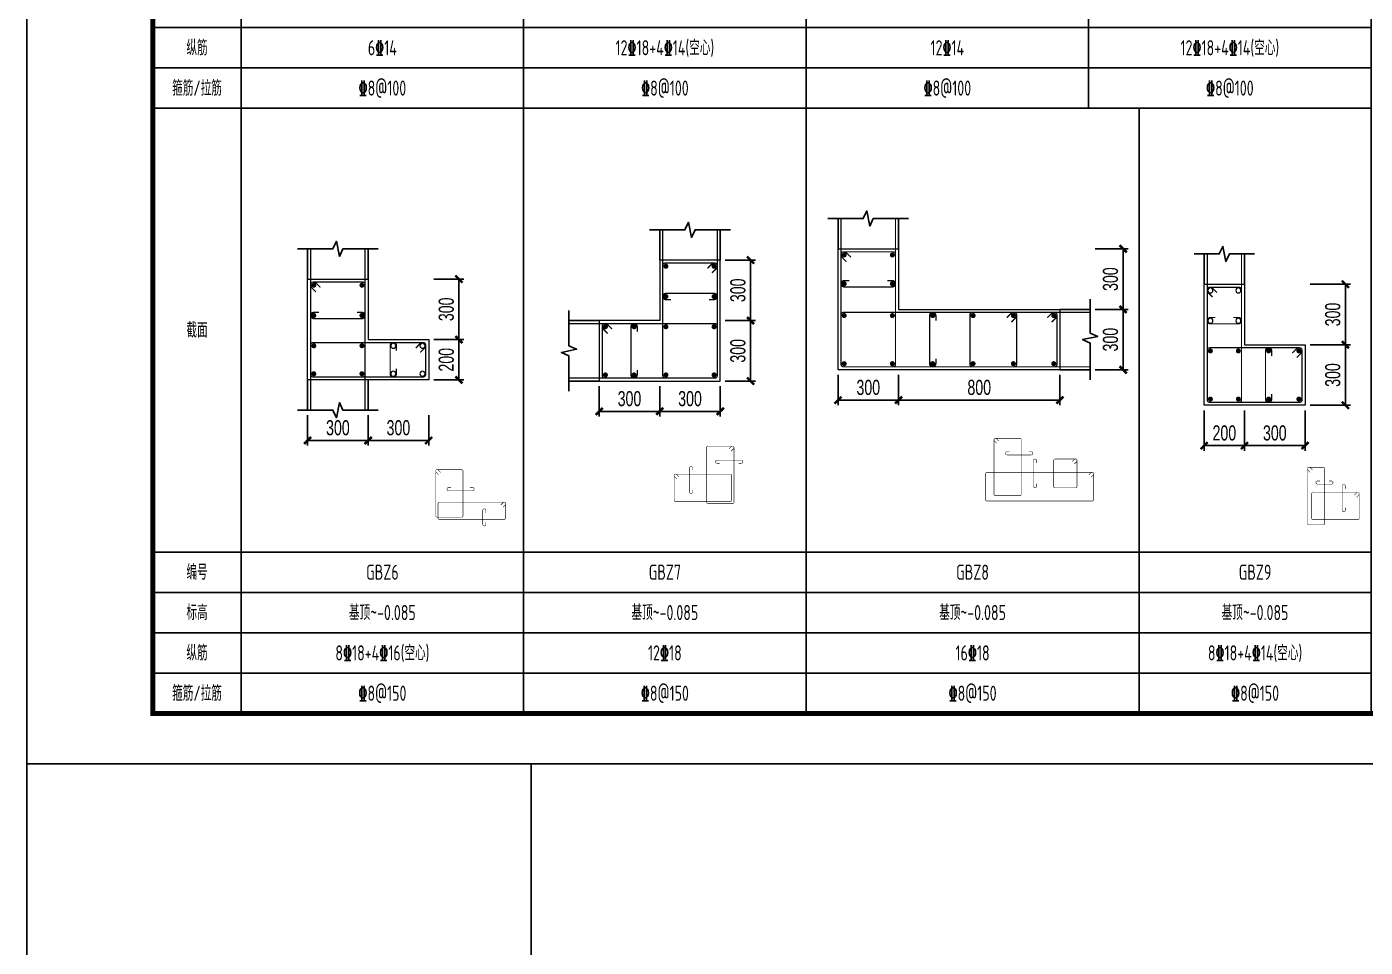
# Model space of a CAD drawing. Extents: x 393367 to 3005760, y 4998 to 826018.
# Drawn here: x 2339893 to 2366428, y 524325 to 542578 of the extents above; entities that cross this region are included whole.
import ezdxf
from ezdxf.enums import TextEntityAlignment as Align

# ---------------------------------------------------------------- set-up
doc = ezdxf.new("R2010")
doc.units = 0
doc.header["$LTSCALE"] = 1000
doc.layers.get('0').update_dxf_attribs({"linetype": 'CONTINUOUS'})
doc.layers.get('Defpoints').update_dxf_attribs({"linetype": 'CONTINUOUS'})
for name, color, linetype in [('-TK', 7, 'CONTINUOUS'), ('DIM', 3, 'CONTINUOUS'), ('link-墙筋', 6, 'CONTINUOUS'), ('outline-pdx', 7, 'CONTINUOUS'), ('TAB', 7, 'CONTINUOUS'), ('tab-表头', 127, 'CONTINUOUS'), ('z-计算配筋', 7, 'CONTINUOUS'), ('z-详图标注', 3, 'CONTINUOUS')]:
    doc.layers.add(name, color=color, linetype=linetype)
for name, color, linetype, lineweight in [('link', 6, 'CONTINUOUS', 18), ('outline', 7, 'CONTINUOUS', 18), ('REIN', 1, 'CONTINUOUS', 18)]:
    doc.layers.add(name, color=color, linetype=linetype, lineweight=lineweight)
doc.layers.add('yichutu', color=7, linetype='CONTINUOUS', true_color=0xffffff, plot=False)
doc.styles.add('BW_Dim', font='Bweng.shx', dxfattribs={"width": 0.7, "bigfont": 'hztxt.shx'})
doc.styles.add('BW_Rein', font='Tssdeng.shx', dxfattribs={"width": 0.7, "bigfont": 'hztxt.shx'})
doc.styles.add('TSSD_Rein', font='Tssdeng.shx', dxfattribs={"width": 0.7, "bigfont": 'hztxt.shx'})
doc.dimstyles.new('Cyz_25_100', dxfattribs={"dimtxt": 300, "dimasz": 100, "dimexe": 100, "dimexo": 100, "dimgap": 100, "dimtad": 1, "dimdec": 0, "dimlfac": 0.25, "dimzin": 0, "dimdsep": 46, "dimtxsty": 'BW_Dim', "dimblk": '_bwk', "dimcen": 0, "dimclrt": 7, "dimadec": 0, "dimazin": 0, "dimtfac": 1, "dimtdec": 0, "dimtix": 1, "dimtmove": 2, "dimatfit": 0, "dimfxl": 1, "dimtolj": 1, "dimtzin": 0, "dimarcsym": 0})

# ---------------------------------------------------------------- blocks, each defined once
blk = doc.blocks.new('A1')
blk.add_lwpolyline([(0, 59400), (0, 0), (84100, 0), (84100, 59400)], close=True)
at = {"const_width": 100}
blk.add_lwpolyline([(2500, 58400), (2500, 1000), (83100, 1000), (83100, 58400)], close=True, dxfattribs=at)
blk = doc.blocks.new('_bwk')
blk.add_line((-1, 0), (0, 0))
at = {"const_width": 0.5}
blk.add_lwpolyline([(-0.7, -0.7), (0.7, 0.7)], dxfattribs=at)
blk = doc.blocks.new('*D2728')
at = {"layer": 'Defpoints', "color": 0}
for p in [(2347861, 536375), (2348461, 536375), (2347861, 535575)]:
    blk.add_point(p, dxfattribs=at)
at = {"layer": 'z-详图标注', "color": 0, "lineweight": -2}
for p, q in [((2347961, 536375), (2348561, 536375)), ((2348461, 535675), (2348461, 536275)), ((2347961, 535575), (2348561, 535575))]:
    blk.add_line(p, q, dxfattribs=at)
at = {"layer": 'z-详图标注', "color": 0, "lineweight": -2, "xscale": 100, "yscale": 100, "zscale": 100}
for p, rotation in [((2348461, 536375), 90), ((2348461, 535575), 270)]:
    blk.add_blockref('_bwk', p, dxfattribs=dict(at, rotation=rotation))
at = {"layer": 'z-详图标注', "color": 7, "insert": (2348211, 535975), "char_height": 300, "attachment_point": 5, "rotation": 90, "style": 'BW_Dim'}
blk.add_mtext('\\A1;200', dxfattribs=at)
blk = doc.blocks.new('*D2729')
at = {"layer": 'Defpoints', "color": 0}
for p in [(2347861, 537575), (2348461, 537575), (2347861, 536375)]:
    blk.add_point(p, dxfattribs=at)
at = {"layer": 'z-详图标注', "color": 0, "lineweight": -2}
for p, q in [((2347961, 537575), (2348561, 537575)), ((2348461, 536475), (2348461, 537475)), ((2347961, 536375), (2348561, 536375))]:
    blk.add_line(p, q, dxfattribs=at)
at = {"layer": 'z-详图标注', "color": 0, "lineweight": -2, "xscale": 100, "yscale": 100, "zscale": 100}
for p, rotation in [((2348461, 537575), 90), ((2348461, 536375), 270)]:
    blk.add_blockref('_bwk', p, dxfattribs=dict(at, rotation=rotation))
at = {"layer": 'z-详图标注', "color": 7, "insert": (2348211, 536975), "char_height": 300, "attachment_point": 5, "rotation": 90, "style": 'BW_Dim'}
blk.add_mtext('\\A1;300', dxfattribs=at)
blk = doc.blocks.new('*D2730')
at = {"layer": 'Defpoints', "color": 0}
for p in [(2345461, 534975), (2346661, 534975), (2346661, 534375)]:
    blk.add_point(p, dxfattribs=at)
at = {"layer": 'z-详图标注', "color": 0, "lineweight": -2}
for p, q in [((2345461, 534875), (2345461, 534275)), ((2346661, 534875), (2346661, 534275)), ((2345561, 534375), (2346561, 534375))]:
    blk.add_line(p, q, dxfattribs=at)
at = {"layer": 'z-详图标注', "color": 0, "lineweight": -2, "xscale": 100, "yscale": 100, "zscale": 100, "rotation": 180}
blk.add_blockref('_bwk', (2345461, 534375), dxfattribs=at)
at = {"layer": 'z-详图标注', "color": 0, "lineweight": -2, "xscale": 100, "yscale": 100, "zscale": 100}
blk.add_blockref('_bwk', (2346661, 534375), dxfattribs=at)
at = {"layer": 'z-详图标注', "color": 7, "insert": (2346061, 534625), "char_height": 300, "attachment_point": 5, "style": 'BW_Dim'}
blk.add_mtext('\\A1;300', dxfattribs=at)
blk = doc.blocks.new('*D2731')
at = {"layer": 'Defpoints', "color": 0}
for p in [(2346661, 534975), (2347861, 534975), (2347861, 534375)]:
    blk.add_point(p, dxfattribs=at)
at = {"layer": 'z-详图标注', "color": 0, "lineweight": -2}
for p, q in [((2346661, 534875), (2346661, 534275)), ((2347861, 534875), (2347861, 534275)), ((2346761, 534375), (2347761, 534375))]:
    blk.add_line(p, q, dxfattribs=at)
at = {"layer": 'z-详图标注', "color": 0, "lineweight": -2, "xscale": 100, "yscale": 100, "zscale": 100, "rotation": 180}
blk.add_blockref('_bwk', (2346661, 534375), dxfattribs=at)
at = {"layer": 'z-详图标注', "color": 0, "lineweight": -2, "xscale": 100, "yscale": 100, "zscale": 100}
blk.add_blockref('_bwk', (2347861, 534375), dxfattribs=at)
at = {"layer": 'z-详图标注', "color": 7, "insert": (2347261, 534625), "char_height": 300, "attachment_point": 5, "style": 'BW_Dim'}
blk.add_mtext('\\A1;300', dxfattribs=at)
blk = doc.blocks.new('*D2945')
at = {"layer": 'Defpoints', "color": 0}
for p in [(2353642, 536752), (2354242, 536752), (2353642, 535552)]:
    blk.add_point(p, dxfattribs=at)
at = {"layer": 'z-详图标注', "color": 0, "lineweight": -2}
for p, q in [((2353742, 536752), (2354342, 536752)), ((2354242, 535652), (2354242, 536652)), ((2353742, 535552), (2354342, 535552))]:
    blk.add_line(p, q, dxfattribs=at)
at = {"layer": 'z-详图标注', "color": 0, "lineweight": -2, "xscale": 100, "yscale": 100, "zscale": 100}
for p, rotation in [((2354242, 536752), 90), ((2354242, 535552), 270)]:
    blk.add_blockref('_bwk', p, dxfattribs=dict(at, rotation=rotation))
at = {"layer": 'z-详图标注', "color": 7, "insert": (2353992, 536152), "char_height": 300, "attachment_point": 5, "rotation": 90, "style": 'BW_Dim'}
blk.add_mtext('\\A1;300', dxfattribs=at)
blk = doc.blocks.new('*D2946')
at = {"layer": 'Defpoints', "color": 0}
for p in [(2353642, 537952), (2354242, 537952), (2353642, 536752)]:
    blk.add_point(p, dxfattribs=at)
at = {"layer": 'z-详图标注', "color": 0, "lineweight": -2}
for p, q in [((2353742, 537952), (2354342, 537952)), ((2354242, 536852), (2354242, 537852)), ((2353742, 536752), (2354342, 536752))]:
    blk.add_line(p, q, dxfattribs=at)
at = {"layer": 'z-详图标注', "color": 0, "lineweight": -2, "xscale": 100, "yscale": 100, "zscale": 100}
for p, rotation in [((2354242, 537952), 90), ((2354242, 536752), 270)]:
    blk.add_blockref('_bwk', p, dxfattribs=dict(at, rotation=rotation))
at = {"layer": 'z-详图标注', "color": 7, "insert": (2353992, 537352), "char_height": 300, "attachment_point": 5, "rotation": 90, "style": 'BW_Dim'}
blk.add_mtext('\\A1;300', dxfattribs=at)
blk = doc.blocks.new('*D2947')
at = {"layer": 'Defpoints', "color": 0}
for p in [(2351242, 535552), (2352442, 535552), (2352442, 534952)]:
    blk.add_point(p, dxfattribs=at)
at = {"layer": 'z-详图标注', "color": 0, "lineweight": -2}
for p, q in [((2351242, 535452), (2351242, 534852)), ((2352442, 535452), (2352442, 534852)), ((2351342, 534952), (2352342, 534952))]:
    blk.add_line(p, q, dxfattribs=at)
at = {"layer": 'z-详图标注', "color": 0, "lineweight": -2, "xscale": 100, "yscale": 100, "zscale": 100, "rotation": 180}
blk.add_blockref('_bwk', (2351242, 534952), dxfattribs=at)
at = {"layer": 'z-详图标注', "color": 0, "lineweight": -2, "xscale": 100, "yscale": 100, "zscale": 100}
blk.add_blockref('_bwk', (2352442, 534952), dxfattribs=at)
at = {"layer": 'z-详图标注', "color": 7, "insert": (2351842, 535202), "char_height": 300, "attachment_point": 5, "style": 'BW_Dim'}
blk.add_mtext('\\A1;300', dxfattribs=at)
blk = doc.blocks.new('*D2948')
at = {"layer": 'Defpoints', "color": 0}
for p in [(2352442, 535552), (2353642, 535552), (2353642, 534952)]:
    blk.add_point(p, dxfattribs=at)
at = {"layer": 'z-详图标注', "color": 0, "lineweight": -2}
for p, q in [((2352442, 535452), (2352442, 534852)), ((2353642, 535452), (2353642, 534852)), ((2352542, 534952), (2353542, 534952))]:
    blk.add_line(p, q, dxfattribs=at)
at = {"layer": 'z-详图标注', "color": 0, "lineweight": -2, "xscale": 100, "yscale": 100, "zscale": 100, "rotation": 180}
blk.add_blockref('_bwk', (2352442, 534952), dxfattribs=at)
at = {"layer": 'z-详图标注', "color": 0, "lineweight": -2, "xscale": 100, "yscale": 100, "zscale": 100}
blk.add_blockref('_bwk', (2353642, 534952), dxfattribs=at)
at = {"layer": 'z-详图标注', "color": 7, "insert": (2353042, 535202), "char_height": 300, "attachment_point": 5, "style": 'BW_Dim'}
blk.add_mtext('\\A1;300', dxfattribs=at)
blk = doc.blocks.new('*D2957')
at = {"layer": 'Defpoints', "color": 0}
for p in [(2360976, 536974), (2361628, 536974), (2360976, 535775)]:
    blk.add_point(p, dxfattribs=at)
at = {"layer": 'z-详图标注', "color": 0, "lineweight": -2}
for p, q in [((2361076, 536974), (2361728, 536974)), ((2361628, 535875), (2361628, 536874)), ((2361076, 535775), (2361728, 535775))]:
    blk.add_line(p, q, dxfattribs=at)
at = {"layer": 'z-详图标注', "color": 0, "lineweight": -2, "xscale": 100, "yscale": 100, "zscale": 100}
for p, rotation in [((2361628, 536974), 90), ((2361628, 535775), 270)]:
    blk.add_blockref('_bwk', p, dxfattribs=dict(at, rotation=rotation))
at = {"layer": 'z-详图标注', "color": 7, "insert": (2361378, 536374), "char_height": 300, "attachment_point": 5, "rotation": 90, "style": 'BW_Dim'}
blk.add_mtext('\\A1;300', dxfattribs=at)
blk = doc.blocks.new('*D2958')
at = {"layer": 'Defpoints', "color": 0}
for p in [(2360976, 538175), (2361628, 538175), (2360976, 536974)]:
    blk.add_point(p, dxfattribs=at)
at = {"layer": 'z-详图标注', "color": 0, "lineweight": -2}
for p, q in [((2361076, 538175), (2361728, 538175)), ((2361628, 537074), (2361628, 538075)), ((2361076, 536974), (2361728, 536974))]:
    blk.add_line(p, q, dxfattribs=at)
at = {"layer": 'z-详图标注', "color": 0, "lineweight": -2, "xscale": 100, "yscale": 100, "zscale": 100}
for p, rotation in [((2361628, 538175), 90), ((2361628, 536974), 270)]:
    blk.add_blockref('_bwk', p, dxfattribs=dict(at, rotation=rotation))
at = {"layer": 'z-详图标注', "color": 7, "insert": (2361378, 537574), "char_height": 300, "attachment_point": 5, "rotation": 90, "style": 'BW_Dim'}
blk.add_mtext('\\A1;300', dxfattribs=at)
blk = doc.blocks.new('*D2959')
at = {"layer": 'Defpoints', "color": 0}
for p in [(2355976, 535775), (2357176, 535775), (2357176, 535175)]:
    blk.add_point(p, dxfattribs=at)
at = {"layer": 'z-详图标注', "color": 0, "lineweight": -2}
for p, q in [((2355976, 535675), (2355976, 535075)), ((2357176, 535675), (2357176, 535075)), ((2356076, 535175), (2357076, 535175))]:
    blk.add_line(p, q, dxfattribs=at)
at = {"layer": 'z-详图标注', "color": 0, "lineweight": -2, "xscale": 100, "yscale": 100, "zscale": 100, "rotation": 180}
blk.add_blockref('_bwk', (2355976, 535175), dxfattribs=at)
at = {"layer": 'z-详图标注', "color": 0, "lineweight": -2, "xscale": 100, "yscale": 100, "zscale": 100}
blk.add_blockref('_bwk', (2357176, 535175), dxfattribs=at)
at = {"layer": 'z-详图标注', "color": 7, "insert": (2356576, 535425), "char_height": 300, "attachment_point": 5, "style": 'BW_Dim'}
blk.add_mtext('\\A1;300', dxfattribs=at)
blk = doc.blocks.new('*D2960')
at = {"layer": 'Defpoints', "color": 0}
for p in [(2357176, 535775), (2360376, 535775), (2360376, 535175)]:
    blk.add_point(p, dxfattribs=at)
at = {"layer": 'z-详图标注', "color": 0, "lineweight": -2}
for p, q in [((2357176, 535675), (2357176, 535075)), ((2360376, 535675), (2360376, 535075)), ((2357276, 535175), (2360276, 535175))]:
    blk.add_line(p, q, dxfattribs=at)
at = {"layer": 'z-详图标注', "color": 0, "lineweight": -2, "xscale": 100, "yscale": 100, "zscale": 100, "rotation": 180}
blk.add_blockref('_bwk', (2357176, 535175), dxfattribs=at)
at = {"layer": 'z-详图标注', "color": 0, "lineweight": -2, "xscale": 100, "yscale": 100, "zscale": 100}
blk.add_blockref('_bwk', (2360376, 535175), dxfattribs=at)
at = {"layer": 'z-详图标注', "color": 7, "insert": (2358776, 535425), "char_height": 300, "attachment_point": 5, "style": 'BW_Dim'}
blk.add_mtext('\\A1;800', dxfattribs=at)
blk = doc.blocks.new('*D3591')
at = {"layer": 'Defpoints', "color": 0}
for p in [(2365235, 536272), (2366035, 536272), (2365235, 535072)]:
    blk.add_point(p, dxfattribs=at)
at = {"layer": 'z-详图标注', "color": 0, "lineweight": -2}
for p, q in [((2365335, 536272), (2366135, 536272)), ((2366035, 535172), (2366035, 536172)), ((2365335, 535072), (2366135, 535072))]:
    blk.add_line(p, q, dxfattribs=at)
at = {"layer": 'z-详图标注', "color": 0, "lineweight": -2, "xscale": 100, "yscale": 100, "zscale": 100}
for p, rotation in [((2366035, 536272), 90), ((2366035, 535072), 270)]:
    blk.add_blockref('_bwk', p, dxfattribs=dict(at, rotation=rotation))
at = {"layer": 'z-详图标注', "color": 7, "insert": (2365785, 535672), "char_height": 300, "attachment_point": 5, "rotation": 90, "style": 'BW_Dim'}
blk.add_mtext('\\A1;300', dxfattribs=at)
blk = doc.blocks.new('*D3592')
at = {"layer": 'Defpoints', "color": 0}
for p in [(2365235, 537472), (2366035, 537472), (2365235, 536272)]:
    blk.add_point(p, dxfattribs=at)
at = {"layer": 'z-详图标注', "color": 0, "lineweight": -2}
for p, q in [((2365335, 537472), (2366135, 537472)), ((2366035, 536372), (2366035, 537372)), ((2365335, 536272), (2366135, 536272))]:
    blk.add_line(p, q, dxfattribs=at)
at = {"layer": 'z-详图标注', "color": 0, "lineweight": -2, "xscale": 100, "yscale": 100, "zscale": 100}
for p, rotation in [((2366035, 537472), 90), ((2366035, 536272), 270)]:
    blk.add_blockref('_bwk', p, dxfattribs=dict(at, rotation=rotation))
at = {"layer": 'z-详图标注', "color": 7, "insert": (2365785, 536872), "char_height": 300, "attachment_point": 5, "rotation": 90, "style": 'BW_Dim'}
blk.add_mtext('\\A1;300', dxfattribs=at)
blk = doc.blocks.new('*D3593')
at = {"layer": 'Defpoints', "color": 0}
for p in [(2363235, 535072), (2364035, 535072), (2364035, 534272)]:
    blk.add_point(p, dxfattribs=at)
at = {"layer": 'z-详图标注', "color": 0, "lineweight": -2}
for p, q in [((2363235, 534972), (2363235, 534172)), ((2364035, 534972), (2364035, 534172)), ((2363335, 534272), (2363935, 534272))]:
    blk.add_line(p, q, dxfattribs=at)
at = {"layer": 'z-详图标注', "color": 0, "lineweight": -2, "xscale": 100, "yscale": 100, "zscale": 100, "rotation": 180}
blk.add_blockref('_bwk', (2363235, 534272), dxfattribs=at)
at = {"layer": 'z-详图标注', "color": 0, "lineweight": -2, "xscale": 100, "yscale": 100, "zscale": 100}
blk.add_blockref('_bwk', (2364035, 534272), dxfattribs=at)
at = {"layer": 'z-详图标注', "color": 7, "insert": (2363635, 534522), "char_height": 300, "attachment_point": 5, "style": 'BW_Dim'}
blk.add_mtext('\\A1;200', dxfattribs=at)
blk = doc.blocks.new('*D3594')
at = {"layer": 'Defpoints', "color": 0}
for p in [(2364035, 535072), (2365235, 535072), (2365235, 534272)]:
    blk.add_point(p, dxfattribs=at)
at = {"layer": 'z-详图标注', "color": 0, "lineweight": -2}
for p, q in [((2364035, 534972), (2364035, 534172)), ((2365235, 534972), (2365235, 534172)), ((2364135, 534272), (2365135, 534272))]:
    blk.add_line(p, q, dxfattribs=at)
at = {"layer": 'z-详图标注', "color": 0, "lineweight": -2, "xscale": 100, "yscale": 100, "zscale": 100, "rotation": 180}
blk.add_blockref('_bwk', (2364035, 534272), dxfattribs=at)
at = {"layer": 'z-详图标注', "color": 0, "lineweight": -2, "xscale": 100, "yscale": 100, "zscale": 100}
blk.add_blockref('_bwk', (2365235, 534272), dxfattribs=at)
at = {"layer": 'z-详图标注', "color": 7, "insert": (2364635, 534522), "char_height": 300, "attachment_point": 5, "style": 'BW_Dim'}
blk.add_mtext('\\A1;300', dxfattribs=at)
blk = doc.blocks.new('yct-841-594-84100-59400-100-1000')
at = {"layer": 'yichutu', "color": 7, "true_color": 0xffffff}
blk.add_lwpolyline([(0, 0), (0, 59400), (84100, 59400), (84100, 0)], close=True, dxfattribs=at)

msp = doc.modelspace()

# ---------------------------------------------------------------- linework, layer by layer
at = {"layer": '-TK'}
msp.add_line((2342393.38356, 527962.12225), (2415993.38356, 527962.12225), dxfattribs=at)
at = {"layer": 'DIM', "color": 5, "linetype": 'ByBlock'}
msp.add_lwpolyline([(2339893.38356, 527962.12225), (2349893.38356, 527962.12225), (2349893.38356, 517962.12225), (2339893.38356, 517962.12225)], close=True, dxfattribs=at)
at = {"layer": 'link', "color": 1}
for points, const_width in [([(2356230.26277, 538008.97504), (2356138.33882, 538100.89885, 0.1989125613), (2356104.39765, 538114.9577), (2356083.89157, 538114.95767, 0.4142131254), (2356035.89164, 538066.95767), (2356035.89164, 535882.95755, 0.4142136814), (2356083.89166, 535834.95755), (2357067.89166, 535834.95795, 0.414213444), (2357115.89165, 535882.95795), (2357115.89164, 538066.95914, 0.4142139987), (2357067.89157, 538114.95914), (2356083.89157, 538114.95767, 0.4142131254), (2356035.89164, 538066.95767), (2356035.89164, 538046.45159, 0.1989125613), (2356049.95054, 538012.51044), (2356141.87449, 537920.58662)], 25), ([(2353387.43802, 537785.85503), (2353479.36182, 537877.77899, -0.1989121465), (2353513.30289, 537891.83789), (2353533.80901, 537891.83793, -0.4142140601), (2353581.80909, 537843.83793), (2353581.80909, 535659.83711, -0.4142132638), (2353533.80914, 535611.83711), (2352549.82138, 535611.8361, -0.4142138609), (2352501.82133, 535659.8361), (2352501.82133, 537843.83626, -0.4142130646), (2352549.82124, 537891.83626), (2353533.80901, 537891.83793, -0.4142140601), (2353581.80909, 537843.83793), (2353581.80909, 537823.33182, -0.1989121465), (2353567.75024, 537789.39072), (2353475.82644, 537697.46676)], 25), ([(2345715.46851, 537409.23598), (2345623.54463, 537501.15987, 0.1989123674), (2345589.6035, 537515.21874), (2345569.09741, 537515.21874, 0.4142135624), (2345521.09741, 537467.21874), (2345521.09741, 535683.21874, 0.4142135624), (2345569.09741, 535635.21874), (2346553.09741, 535635.21874, 0.4142135624), (2346601.09741, 535683.21874), (2346601.09741, 537467.21874, 0.4142135624), (2346553.09741, 537515.21874), (2345569.09741, 537515.21874, 0.4142135624), (2345521.09741, 537467.21874), (2345521.09741, 537446.71264, 0.1989123674), (2345535.15628, 537412.77152), (2345627.08016, 537320.84764)], 25), ([(2363489.4362, 537306.33838), (2363397.51232, 537398.26226, 0.1989123674), (2363363.5712, 537412.32113), (2363343.0651, 537412.32113, 0.4142135624), (2363295.0651, 537364.32113), (2363295.0651, 535180.32113, 0.4142135625), (2363343.0651, 535132.32113), (2363927.0651, 535132.32113, 0.4142135622), (2363975.0651, 535180.32113), (2363975.0651, 537364.32113, 0.4142135624), (2363927.0651, 537412.32113), (2363343.0651, 537412.32113, 0.4142135624), (2363295.0651, 537364.32113), (2363295.0651, 537343.81504, 0.1989123674), (2363309.12397, 537309.87391), (2363401.04786, 537217.95003)], 25), ([(2360209.90286, 536719.45797), (2360301.82674, 536811.38186, 0.1989123671), (2360315.88562, 536845.32298), (2360315.88562, 536865.82908, 0.4142135629), (2360267.88562, 536913.82908), (2356083.89164, 536913.82908, 0.4142135625), (2356035.89164, 536865.82908), (2356035.89164, 535882.95755, 0.4142136814), (2356083.89166, 535834.95755), (2360267.88564, 535834.95925, 0.4142134426), (2360315.88562, 535882.95925), (2360315.88562, 536865.82908, 0.4142135629), (2360267.88562, 536913.82908), (2360247.37952, 536913.82908, 0.1989123671), (2360213.4384, 536899.7702), (2360121.51452, 536807.84632)], 25), ([(2351407.80408, 536497.46497), (2351315.8802, 536589.38885, -0.1989123674), (2351301.82133, 536623.32998), (2351301.82133, 536643.83607, -0.4142135624), (2351349.82133, 536691.83607), (2353533.80909, 536691.83607, -0.4142135623), (2353581.80909, 536643.83607), (2353581.80909, 535659.83711, -0.4142132638), (2353533.80914, 535611.83711), (2351349.82138, 535611.83529, -0.4142138611), (2351301.82133, 535659.83529), (2351301.82133, 536643.83607, -0.4142135624), (2351349.82133, 536691.83607), (2351370.32742, 536691.83607, -0.1989123674), (2351404.26855, 536677.7772), (2351496.19243, 536585.85332)], 25), ([(2347695.11453, 536120.84764), (2347787.03842, 536212.77152, 0.1989123674), (2347801.09729, 536246.71264), (2347801.09729, 536267.21874, 0.4142135624), (2347753.09729, 536315.21874), (2345569.09741, 536315.21874, 0.4142135624), (2345521.09741, 536267.21874), (2345521.09741, 535683.21874, 0.4142135624), (2345569.09741, 535635.21874), (2347753.09729, 535635.21874, 0.4142135624), (2347801.09729, 535683.21874), (2347801.09729, 536267.21874, 0.4142135624), (2347753.09729, 536315.21874), (2347732.59119, 536315.21874, 0.1989123674), (2347698.65007, 536301.15987), (2347606.72619, 536209.23598)], 25), ([(2365069.10755, 536017.95003), (2365161.03143, 536109.87391, 0.1989123674), (2365175.0903, 536143.81504), (2365175.0903, 536164.32113, 0.4142135624), (2365127.0903, 536212.32113), (2363343.0651, 536212.32113, 0.4142135622), (2363295.0651, 536164.32113), (2363295.0651, 535180.32113, 0.4142135625), (2363343.0651, 535132.32113), (2365127.0903, 535132.32113, 0.4142135624), (2365175.0903, 535180.32113), (2365175.0903, 536164.32113, 0.4142135624), (2365127.0903, 536212.32113), (2365106.58421, 536212.32113, 0.1989123674), (2365072.64308, 536198.26226), (2364980.7192, 536106.33838)], 25), ([(2359165.26018, 534365.40813), (2359119.2982, 534411.37004, 0.1989125613), (2359102.32762, 534418.39946), (2359092.07458, 534418.39945, 0.4142131254), (2359068.07461, 534394.39945), (2359068.07461, 533302.39939, 0.4142136814), (2359092.07462, 533278.39939), (2359584.07462, 533278.39959, 0.414213444), (2359608.07461, 533302.39959), (2359608.07461, 534394.40018, 0.4142139987), (2359584.07458, 534418.40018), (2359092.07458, 534418.39945, 0.4142131254), (2359068.07461, 534394.39945), (2359068.07461, 534384.14641, 0.1989125613), (2359075.10406, 534367.17583), (2359121.06604, 534321.21393)], 10), ([(2353815.89307, 534208.97775), (2353861.85497, 534254.93973, -0.1989121465), (2353878.82551, 534261.96919), (2353889.07856, 534261.9692, -0.4142140601), (2353913.0786, 534237.9692), (2353913.0786, 533145.96879, -0.4142132638), (2353889.07863, 533121.96879), (2353397.08475, 533121.96829, -0.4142138609), (2353373.08472, 533145.96829), (2353373.08472, 534237.96837, -0.4142130646), (2353397.08468, 534261.96837), (2353889.07856, 534261.9692, -0.4142140601), (2353913.0786, 534237.9692), (2353913.0786, 534227.71615, -0.1989121465), (2353906.04918, 534210.7456), (2353860.08728, 534164.78362)], 10), ([(2348098.79487, 533741.57967), (2348052.83293, 533787.54161, 0.1989123674), (2348035.86237, 533794.57105), (2348025.60932, 533794.57105, 0.4142135624), (2348001.60932, 533770.57105), (2348001.60932, 532878.57105, 0.4142135624), (2348025.60932, 532854.57105), (2348517.60932, 532854.57105, 0.4142135624), (2348541.60932, 532878.57105), (2348541.60932, 533770.57105, 0.4142135624), (2348517.60932, 533794.57105), (2348025.60932, 533794.57105, 0.4142135624), (2348001.60932, 533770.57105), (2348001.60932, 533760.318, 0.1989123674), (2348008.63876, 533743.34744), (2348054.6007, 533697.3855)], 10), ([(2352781.0761, 533609.78272), (2352735.11416, 533655.74466, -0.1989123674), (2352728.08472, 533672.71523), (2352728.08472, 533682.96827, -0.4142135624), (2352752.08472, 533706.96827), (2353844.0786, 533706.96827, -0.4142135623), (2353868.0786, 533682.96827), (2353868.0786, 533190.96879, -0.4142132638), (2353844.07863, 533166.96879), (2352752.08475, 533166.96788, -0.4142138611), (2352728.08472, 533190.96788), (2352728.08472, 533682.96827, -0.4142135624), (2352752.08472, 533706.96827), (2352762.33777, 533706.96827, -0.1989123674), (2352779.30833, 533699.93884), (2352825.27027, 533653.9769)], 10), ([(2360990.23047, 533645.73968), (2361036.19241, 533691.70162, 0.1989123671), (2361043.22185, 533708.67218), (2361043.22185, 533718.92523, 0.4142135629), (2361019.22185, 533742.92523), (2358927.22486, 533742.92523, 0.4142135625), (2358903.22486, 533718.92523), (2358903.22486, 533197.48946, 0.4142136814), (2358927.22487, 533173.48946), (2361019.22186, 533173.49031, 0.4142134426), (2361043.22185, 533197.49031), (2361043.22185, 533718.92523, 0.4142135629), (2361019.22185, 533742.92523), (2361008.9688, 533742.92523, 0.1989123671), (2360991.99824, 533735.89579), (2360946.0363, 533689.93385)], 10), ([(2365379.87518, 533788.7631), (2365333.91324, 533834.72504, 0.1989123674), (2365316.94268, 533841.75448), (2365306.68963, 533841.75448, 0.4142135624), (2365282.68963, 533817.75448), (2365282.68963, 532725.75448, 0.4142135625), (2365306.68963, 532701.75448), (2365598.68963, 532701.75448, 0.4142135622), (2365622.68963, 532725.75448), (2365622.68963, 533817.75448, 0.4142135624), (2365598.68963, 533841.75448), (2365306.68963, 533841.75448, 0.4142135624), (2365282.68963, 533817.75448), (2365282.68963, 533807.50143, 0.1989123674), (2365289.71907, 533790.53087), (2365335.68101, 533744.56893)], 10), ([(2366253.92338, 533246.56191), (2366299.88532, 533292.52385, 0.1989123674), (2366306.91475, 533309.49441), (2366306.91475, 533319.74746, 0.4142135624), (2366282.91475, 533343.74746), (2365390.90215, 533343.74746, 0.4142135622), (2365366.90215, 533319.74746), (2365366.90215, 532827.74746, 0.4142135625), (2365390.90215, 532803.74746), (2366282.91475, 532803.74746, 0.4142135624), (2366306.91475, 532827.74746), (2366306.91475, 533319.74746, 0.4142135624), (2366282.91475, 533343.74746), (2366272.66171, 533343.74746, 0.1989123674), (2366255.69114, 533336.71803), (2366209.7292, 533290.75609)], 10), ([(2349333.61788, 533052.3855), (2349379.57982, 533098.34744, 0.1989123674), (2349386.60926, 533115.318), (2349386.60926, 533125.57105, 0.4142135624), (2349362.60926, 533149.57105), (2348070.60932, 533149.57105, 0.4142135624), (2348046.60932, 533125.57105), (2348046.60932, 532833.57105, 0.4142135624), (2348070.60932, 532809.57105), (2349362.60926, 532809.57105, 0.4142135624), (2349386.60926, 532833.57105), (2349386.60926, 533125.57105, 0.4142135624), (2349362.60926, 533149.57105), (2349352.35621, 533149.57105, 0.1989123674), (2349335.38565, 533142.54161), (2349289.42371, 533096.57967)], 10)]:
    msp.add_lwpolyline(points, format="xyb", dxfattribs=dict(at, const_width=const_width))
at = {"layer": 'link'}
for points, const_width in [([(2356953.39155, 537544.39466), (2357053.39155, 537544.39481, -1), (2357053.39174, 537419.39481), (2356098.39173, 537419.39339, -1), (2356098.39155, 537544.39339), (2356198.39155, 537544.39354)], 25), ([(2352664.32143, 537166.83635), (2352564.32143, 537166.83618, -1), (2352564.32122, 537291.83618), (2353519.30898, 537291.8378, -1), (2353519.3092, 537166.8378), (2353419.3092, 537166.83763)], 25), ([(2346438.59741, 536915.21874), (2346538.59741, 536915.21874, -1), (2346538.59741, 536790.21874), (2345583.59741, 536790.21874, -1), (2345583.59741, 536915.21874), (2345683.59741, 536915.21874)], 25), ([(2357915.89014, 535997.45827), (2357915.89014, 535897.45827, -1), (2357790.89014, 535897.45827), (2357790.89014, 536851.32908, -1), (2357915.89014, 536851.32908), (2357915.89014, 536751.32908)], 25), ([(2359321.51602, 536807.84632), (2359413.4399, 536899.7702, -0.1989123671), (2359447.38103, 536913.82908), (2359467.88713, 536913.82908, -0.4142135629), (2359515.88713, 536865.82908), (2359515.88712, 535882.95893, -0.4142134426), (2359467.88714, 535834.95893), (2358638.88865, 535834.95859, -0.4142136821), (2358590.88863, 535882.95859), (2358590.88863, 536865.82908, -0.4142135618), (2358638.88863, 536913.82908), (2359467.88713, 536913.82908, -0.4142135629), (2359515.88713, 536865.82908), (2359515.88713, 536845.32298, -0.1989123671), (2359501.82825, 536811.38186), (2359409.90437, 536719.45798)], 25), ([(2363812.5651, 536812.32113), (2363912.5651, 536812.32113, -1), (2363912.5651, 536687.32113), (2363357.5651, 536687.32113, -1), (2363357.5651, 536812.32113), (2363457.5651, 536812.32113)], 25), ([(2351995.453, 535774.33607), (2351995.453, 535674.33607, -1), (2351870.453, 535674.33607), (2351870.453, 536629.33607, -1), (2351995.453, 536629.33607), (2351995.453, 536529.33607)], 25), ([(2347222.2034, 535797.71874), (2347222.2034, 535697.71874, -1), (2347097.2034, 535697.71874), (2347097.2034, 536252.71874, -1), (2347222.2034, 536252.71874), (2347222.2034, 536152.71874)], 25), ([(2364575.0777, 535294.82113), (2364575.0777, 535194.82113, -1), (2364450.0777, 535194.82113), (2364450.0777, 536149.82113, -1), (2364575.0777, 536149.82113), (2364575.0777, 536049.82113)], 25), ([(2359756.08495, 534150.19792), (2359806.08495, 534150.198, -1), (2359806.08504, 534087.698), (2359328.58504, 534087.69729, -1), (2359328.58495, 534150.19729), (2359378.58495, 534150.19736)], 10), ([(2353630.15441, 533922.61401), (2353580.15441, 533922.61393, -1), (2353580.1543, 533985.11393), (2354057.64818, 533985.11474, -1), (2354057.64829, 533922.61474), (2354007.64829, 533922.61465)], 10), ([(2359914.63526, 533517.94283), (2359914.63525, 533467.94283, -1), (2359852.13525, 533467.94283), (2359852.13526, 533974.87824, -1), (2359914.63526, 533974.87824), (2359914.63526, 533924.87824)], 10), ([(2360617.4482, 533953.13686), (2360663.41014, 533999.0988, -0.1989123671), (2360680.3807, 534006.12824), (2360690.63375, 534006.12824, -0.4142135629), (2360714.63375, 533982.12824), (2360714.63375, 533460.69316, -0.4142134426), (2360690.63376, 533436.69316), (2360276.13451, 533436.69299, -0.4142136821), (2360252.1345, 533460.69299), (2360252.1345, 533982.12824, -0.4142135618), (2360276.1345, 534006.12824), (2360690.63375, 534006.12824, -0.4142135629), (2360714.63375, 533982.12824), (2360714.63375, 533971.87519, -0.1989123671), (2360707.60431, 533954.90463), (2360661.64237, 533908.94269)], 10), ([(2353092.10282, 533402.09127), (2353092.10282, 533352.09127, -1), (2353029.60282, 533352.09127), (2353029.60282, 533829.59127, -1), (2353092.10282, 533829.59127), (2353092.10282, 533779.59127)], 10), ([(2348682.47514, 533439.82092), (2348732.47514, 533439.82092, -1), (2348732.47514, 533377.32092), (2348254.97514, 533377.32092, -1), (2348254.97514, 533439.82092), (2348304.97514, 533439.82092)], 10), ([(2365708.38444, 533570.25097), (2365758.38444, 533570.25097, -1), (2365758.38444, 533507.75097), (2365480.88444, 533507.75097, -1), (2365480.88444, 533570.25097), (2365530.88444, 533570.25097)], 10), ([(2366033.20356, 533042.47615), (2366033.20356, 532992.47615, -1), (2365970.70356, 532992.47615), (2365970.70356, 533469.97615, -1), (2366033.20356, 533469.97615), (2366033.20356, 533419.97615)], 10), ([(2348994.41903, 532760.58945), (2348994.41903, 532710.58945, -1), (2348931.91903, 532710.58945), (2348931.91903, 532988.08945, -1), (2348994.41903, 532988.08945), (2348994.41903, 532938.08945)], 10)]:
    msp.add_lwpolyline(points, format="xyb", dxfattribs=dict(at, const_width=const_width))
at = {"layer": 'link-墙筋', "const_width": 25}
for points in [[(2356035.89164, 538009.9576), (2356035.89164, 538774.9576)], [(2357115.89164, 538009.95921), (2357115.89164, 538774.95921)], [(2352501.82133, 537786.83617), (2352501.82133, 538551.83617)], [(2353581.80909, 537786.83801), (2353581.80909, 538551.83801)], [(2345521.09741, 537410.21874), (2345521.09741, 538175.21874)], [(2346601.09741, 537410.21874), (2346601.09741, 538175.21874)], [(2363295.0651, 537307.32113), (2363295.0651, 538072.32113)], [(2363975.0651, 537307.32113), (2363975.0651, 538072.32113)], [(2360210.88562, 536913.82908), (2360975.88562, 536913.82908)], [(2351406.82133, 536691.83607), (2350641.82133, 536691.83607)], [(2345521.09741, 535740.21874), (2345521.09741, 534975.21874)], [(2346601.09741, 535740.21874), (2346601.09741, 534975.21874)], [(2360210.88562, 535834.95923), (2360975.88562, 535834.95954)], [(2351406.82133, 535611.83534), (2350641.82133, 535611.83456)]]:
    msp.add_lwpolyline(points, dxfattribs=at)
at = {"layer": 'outline'}
for points in [[(2357175.89164, 536973.82908), (2360375.88562, 536973.82908), (2360375.88562, 535774.95929), (2355975.89164, 535774.95751), (2355975.89164, 538174.95751), (2357175.89164, 538174.9593)], [(2352441.82133, 536751.83607), (2351241.82133, 536751.83607), (2351241.82133, 535551.83518), (2353641.80909, 535551.83722), (2353641.80909, 537951.83811), (2352441.82133, 537951.83607)], [(2346661.09741, 536375.21874), (2347861.09729, 536375.21874), (2347861.09729, 535575.21874), (2345461.09741, 535575.21874), (2345461.09741, 537575.21874), (2346661.09741, 537575.21874)], [(2364035.0651, 536272.32113), (2365235.0903, 536272.32113), (2365235.0903, 535072.32113), (2363235.0651, 535072.32113), (2363235.0651, 537472.32113), (2364035.0651, 537472.32113)]]:
    msp.add_lwpolyline(points, close=True, dxfattribs=at)
at = {"layer": 'outline-pdx'}
for points in [[(2355775.89164, 538774.95717), (2356475.88552, 538774.95836), (2356545.88527, 538924.95848), (2356605.88578, 538624.95858), (2356675.88552, 538774.9587), (2357375.87941, 538774.95989)], [(2352241.82133, 538551.83573), (2352941.81521, 538551.83692), (2353011.81495, 538701.83704), (2353071.81546, 538401.83714), (2353141.81521, 538551.83726), (2353841.80909, 538551.83845)], [(2355975.89164, 538174.95751), (2355975.89164, 538774.95751)], [(2357175.89164, 538174.9593), (2357175.89164, 538774.9593)], [(2352441.82133, 537951.83607), (2352441.82133, 538551.83607)], [(2353641.80909, 537951.83811), (2353641.80909, 538551.83811)], [(2345261.09741, 538175.21874), (2345961.09741, 538175.21874), (2346031.09741, 538325.21874), (2346091.09741, 538025.21874), (2346161.09741, 538175.21874), (2346861.09741, 538175.21874)], [(2345461.09741, 537575.21874), (2345461.09741, 538175.21874)], [(2346661.09741, 537575.21874), (2346661.09741, 538175.21874)], [(2363035.0651, 538072.32114), (2363535.0651, 538072.32113), (2363605.0651, 538222.32113), (2363665.0651, 537922.32113), (2363735.0651, 538072.32113), (2364235.0651, 538072.32113)], [(2363235.0651, 537472.32113), (2363235.0651, 538072.32113)], [(2364035.0651, 537472.32113), (2364035.0651, 538072.32113)], [(2360975.88562, 535574.95954), (2360975.88562, 536304.39431), (2360825.88562, 536374.39431), (2361125.88562, 536434.39431), (2360975.88562, 536504.39431), (2360975.88562, 537173.82908)], [(2350641.82133, 535351.83456), (2350641.82133, 536051.83532), (2350491.82133, 536121.83532), (2350791.82133, 536181.83532), (2350641.82133, 536251.83532), (2350641.82133, 536951.83607)], [(2360375.88562, 536973.82908), (2360975.88562, 536973.82908)], [(2351241.82133, 536751.83607), (2350641.82133, 536751.83607)], [(2360375.88562, 535774.95929), (2360975.88562, 535774.95954)], [(2345461.09741, 535575.21874), (2345461.09741, 534975.21874)], [(2346661.09741, 535575.21874), (2346661.09741, 534975.21874)], [(2351241.82133, 535551.83518), (2350641.82133, 535551.83456)], [(2345261.09741, 534975.21874), (2345961.09741, 534975.21874), (2346031.09741, 534825.21874), (2346091.09741, 535125.21874), (2346161.09741, 534975.21874), (2346861.09741, 534975.21874)]]:
    msp.add_lwpolyline(points, dxfattribs=at)
at = {"layer": 'REIN', "const_width": 50}
for points in [[(2352539.32133, 537829.33628, 1), (2352589.32133, 537829.33628, 1)], [(2353494.30909, 537829.3379, 1), (2353544.30909, 537829.3379, 1)], [(2356073.39164, 538052.45769, 1), (2356123.39164, 538052.45769, 1)], [(2357028.39164, 538052.45911, 1), (2357078.39164, 538052.45911, 1)], [(2345558.59741, 537452.71874, 1), (2345608.59741, 537452.71874, 1)], [(2346513.59741, 537452.71874, 1), (2346563.59741, 537452.71874, 1)], [(2356073.39164, 537481.89339, 1), (2356123.39164, 537481.89339, 1)], [(2357028.39164, 537481.89481, 1), (2357078.39164, 537481.89481, 1)], [(2352539.32133, 537229.33618, 1), (2352589.32133, 537229.33618, 1)], [(2353494.30909, 537229.3378, 1), (2353544.30909, 537229.3378, 1)], [(2345558.59741, 536852.71874, 1), (2345608.59741, 536852.71874, 1)], [(2346513.59741, 536852.71874, 1), (2346563.59741, 536852.71874, 1)], [(2356073.39164, 536851.32908, 1), (2356123.39164, 536851.32908, 1)], [(2357028.39164, 536851.32908, 1), (2357078.39164, 536851.32908, 1)], [(2357828.39014, 536851.32908, 1), (2357878.39014, 536851.32908, 1)], [(2358628.38863, 536851.32908, 1), (2358678.38863, 536851.32908, 1)], [(2359428.38713, 536851.32908, 1), (2359478.38713, 536851.32908, 1)], [(2360228.38562, 536851.32908, 1), (2360278.38562, 536851.32908, 1)], [(2351339.32133, 536629.33607, 1), (2351389.32133, 536629.33607, 1)], [(2351907.953, 536629.33607, 1), (2351957.953, 536629.33607, 1)], [(2352539.32133, 536629.33607, 1), (2352589.32133, 536629.33607, 1)], [(2353494.30909, 536629.33607, 1), (2353544.30909, 536629.33607, 1)], [(2345558.59741, 536252.71874, 1), (2345608.59741, 536252.71874, 1)], [(2346513.59741, 536252.71874, 1), (2346563.59741, 536252.71874, 1)], [(2363332.5651, 536149.82113, 1), (2363382.5651, 536149.82113, 1)], [(2363887.5651, 536149.82113, 1), (2363937.5651, 536149.82113, 1)], [(2364487.5777, 536149.82113, 1), (2364537.5777, 536149.82113, 1)], [(2365087.5903, 536149.82113, 1), (2365137.5903, 536149.82113, 1)], [(2345558.59741, 535697.71874, 1), (2345608.59741, 535697.71874, 1)], [(2346513.59741, 535697.71874, 1), (2346563.59741, 535697.71874, 1)], [(2356073.39164, 535897.45756, 1), (2356123.39164, 535897.45756, 1)], [(2357028.39165, 535897.45795, 1), (2357078.39165, 535897.45795, 1)], [(2357828.39014, 535897.45827, 1), (2357878.39014, 535897.45827, 1)], [(2358628.38863, 535897.45859, 1), (2358678.38863, 535897.45859, 1)], [(2359428.38712, 535897.45892, 1), (2359478.38712, 535897.45892, 1)], [(2360228.38562, 535897.45924, 1), (2360278.38562, 535897.45924, 1)], [(2351339.32133, 535674.3353, 1), (2351389.32133, 535674.3353, 1)], [(2351907.953, 535674.33607, 1), (2351957.953, 535674.33607, 1)], [(2352539.32133, 535674.33612, 1), (2352589.32133, 535674.33612, 1)], [(2353494.30909, 535674.33709, 1), (2353544.30909, 535674.33709, 1)], [(2363332.5651, 535194.82113, 1), (2363382.5651, 535194.82113, 1)], [(2363887.5651, 535194.82113, 1), (2363937.5651, 535194.82113, 1)], [(2364487.5777, 535194.82113, 1), (2364537.5777, 535194.82113, 1)], [(2365087.5903, 535194.82113, 1), (2365137.5903, 535194.82113, 1)]]:
    msp.add_lwpolyline(points, format="xyb", close=True, dxfattribs=at)
at = {"layer": 'REIN'}
for points in [[(2363307.5651, 537349.82113, 1), (2363407.5651, 537349.82113, 1)], [(2363862.5651, 537349.82113, 1), (2363962.5651, 537349.82113, 1)], [(2363307.5651, 536749.82113, 1), (2363407.5651, 536749.82113, 1)], [(2363862.5651, 536749.82113, 1), (2363962.5651, 536749.82113, 1)], [(2347109.7034, 536252.71874, 1), (2347209.7034, 536252.71874, 1)], [(2347688.59729, 536252.71874, 1), (2347788.59729, 536252.71874, 1)], [(2347109.7034, 535697.71874, 1), (2347209.7034, 535697.71874, 1)], [(2347688.59729, 535697.71874, 1), (2347788.59729, 535697.71874, 1)]]:
    msp.add_lwpolyline(points, format="xyb", close=True, dxfattribs=at)
at = {"layer": 'TAB'}
for points in [[(2344143.38356, 540962.12225), (2344143.38356, 552962.12225), (2349743.38356, 552962.12225), (2349743.38356, 540962.12225), (2344143.38356, 540962.12225), (2344143.38356, 544162.12225), (2349743.38356, 544162.12225), (2349743.38356, 543362.12225), (2344143.38356, 543362.12225), (2344143.38356, 542562.12225), (2349743.38356, 542562.12225), (2349743.38356, 541762.12225), (2344143.38356, 541762.12225), (2344143.38356, 540962.12225)], [(2349743.38356, 540962.12225), (2349743.38356, 552962.12225), (2355343.38356, 552962.12225), (2355343.38356, 540962.12225), (2349743.38356, 540962.12225), (2349743.38356, 544162.12225), (2355343.38356, 544162.12225), (2355343.38356, 543362.12225), (2349743.38356, 543362.12225), (2349743.38356, 542562.12225), (2355343.38356, 542562.12225), (2355343.38356, 541762.12225), (2349743.38356, 541762.12225), (2349743.38356, 540962.12225)], [(2355343.38356, 540962.12225), (2355343.38356, 552962.12225), (2360943.38356, 552962.12225), (2360943.38356, 540962.12225), (2355343.38356, 540962.12225), (2355343.38356, 544162.12225), (2360943.38356, 544162.12225), (2360943.38356, 543362.12225), (2355343.38356, 543362.12225), (2355343.38356, 542562.12225), (2360943.38356, 542562.12225), (2360943.38356, 541762.12225), (2355343.38356, 541762.12225), (2355343.38356, 540962.12225)], [(2360943.38356, 540962.12225), (2360943.38356, 552962.12225), (2366543.38356, 552962.12225), (2366543.38356, 540962.12225), (2360943.38356, 540962.12225), (2360943.38356, 544162.12225), (2366543.38356, 544162.12225), (2366543.38356, 543362.12225), (2360943.38356, 543362.12225), (2360943.38356, 542562.12225), (2366543.38356, 542562.12225), (2366543.38356, 541762.12225), (2360943.38356, 541762.12225), (2360943.38356, 540962.12225)], [(2344143.38356, 528962.12225), (2344143.38356, 540962.12225), (2349743.38356, 540962.12225), (2349743.38356, 528962.12225), (2344143.38356, 528962.12225), (2344143.38356, 532162.12225), (2349743.38356, 532162.12225), (2349743.38356, 531362.12225), (2344143.38356, 531362.12225), (2344143.38356, 530562.12225), (2349743.38356, 530562.12225), (2349743.38356, 529762.12225), (2344143.38356, 529762.12225), (2344143.38356, 528962.12225)], [(2349743.38356, 528962.12225), (2349743.38356, 540962.12225), (2355343.38356, 540962.12225), (2355343.38356, 528962.12225), (2349743.38356, 528962.12225), (2349743.38356, 532162.12225), (2355343.38356, 532162.12225), (2355343.38356, 531362.12225), (2349743.38356, 531362.12225), (2349743.38356, 530562.12225), (2355343.38356, 530562.12225), (2355343.38356, 529762.12225), (2349743.38356, 529762.12225), (2349743.38356, 528962.12225)], [(2355343.38356, 528962.12225), (2355343.38356, 540962.12225), (2361943.38356, 540962.12225), (2361943.38356, 528962.12225), (2355343.38356, 528962.12225), (2355343.38356, 532162.12225), (2361943.38356, 532162.12225), (2361943.38356, 531362.12225), (2355343.38356, 531362.12225), (2355343.38356, 530562.12225), (2361943.38356, 530562.12225), (2361943.38356, 529762.12225), (2355343.38356, 529762.12225), (2355343.38356, 528962.12225)], [(2361943.38356, 528962.12225), (2361943.38356, 540962.12225), (2366543.38356, 540962.12225), (2366543.38356, 528962.12225), (2361943.38356, 528962.12225), (2361943.38356, 532162.12225), (2366543.38356, 532162.12225), (2366543.38356, 531362.12225), (2361943.38356, 531362.12225), (2361943.38356, 530562.12225), (2366543.38356, 530562.12225), (2366543.38356, 529762.12225), (2361943.38356, 529762.12225), (2361943.38356, 528962.12225)]]:
    msp.add_lwpolyline(points, dxfattribs=at)
at = {"layer": 'tab-表头'}
for points in [[(2342393.38356, 540962.12225), (2342393.38356, 552962.12225), (2344143.38356, 552962.12225), (2344143.38356, 540962.12225), (2342393.38356, 540962.12225), (2342393.38356, 541762.12225), (2344143.38356, 541762.12225), (2344143.38356, 542562.12225), (2342393.38356, 542562.12225), (2342393.38356, 543362.12225), (2344143.38356, 543362.12225), (2344143.38356, 544162.12225), (2342393.38356, 544162.12225), (2342393.38356, 540962.12225)], [(2342393.38356, 528962.12225), (2342393.38356, 540962.12225), (2344143.38356, 540962.12225), (2344143.38356, 528962.12225), (2342393.38356, 528962.12225), (2342393.38356, 529762.12225), (2344143.38356, 529762.12225), (2344143.38356, 530562.12225), (2342393.38356, 530562.12225), (2342393.38356, 531362.12225), (2344143.38356, 531362.12225), (2344143.38356, 532162.12225), (2342393.38356, 532162.12225), (2342393.38356, 528962.12225)]]:
    msp.add_lwpolyline(points, dxfattribs=at)

# ---------------------------------------------------------------- block references
at = {"layer": '-TK'}
msp.add_blockref('A1', (2339893.38356, 527962.12225), dxfattribs=at)
at = {"layer": 'yichutu'}
msp.add_blockref('yct-841-594-84100-59400-100-1000', (2339893.38356, 527962.12225), dxfattribs=at)

# ---------------------------------------------------------------- texts
at = {"layer": 'tab-表头', "style": 'BW_Rein', "width": 0.7}
for s, p in [('纵筋', (2343268.38356, 542162.12225)), ('箍筋/拉筋', (2343268.38356, 541362.12225)), ('截面', (2343268.38356, 536562.12225)), ('编号', (2343268.38356, 531762.12225)), ('标高', (2343268.38356, 530962.12225)), ('纵筋', (2343268.38356, 530162.12225)), ('箍筋/拉筋', (2343268.38356, 529362.12225))]:
    msp.add_text(s, height=300, dxfattribs=at).set_placement(p, align=Align.MIDDLE_CENTER)
at = {"layer": 'z-计算配筋', "style": 'TSSD_Rein', "width": 0.7}
for s, p in [('6%%13214', (2346943.38356, 542162.12225)), ('12%%13218+4%%13214(空心)', (2352543.38356, 542162.12225)), ('12%%13214', (2358143.38356, 542162.12225)), ('12%%13218+4%%13214(空心)', (2363743.38356, 542162.12225)), ('%%1328@100', (2346943.38356, 541362.12225)), ('%%1328@100', (2352543.38356, 541362.12225)), ('%%1328@100', (2358143.38356, 541362.12225)), ('%%1328@100', (2363743.38356, 541362.12225)), ('GBZ6', (2346943.38356, 531762.12225)), ('GBZ7', (2352543.38356, 531762.12225)), ('GBZ8', (2358643.38356, 531762.12225)), ('GBZ9', (2364243.38356, 531762.12225)), ('基顶~-0.085', (2346943.38356, 530962.12225)), ('基顶~-0.085', (2352543.38356, 530962.12225)), ('基顶~-0.085', (2358643.38356, 530962.12225)), ('基顶~-0.085', (2364243.38356, 530962.12225)), ('8%%13218+4%%13216(空心)', (2346943.38356, 530162.12225)), ('12%%13218', (2352543.38356, 530162.12225)), ('16%%13218', (2358643.38356, 530162.12225)), ('8%%13218+4%%13214(空心)', (2364243.38356, 530162.12225)), ('%%1328@150', (2346943.38356, 529362.12225)), ('%%1328@150', (2352543.38356, 529362.12225)), ('%%1328@150', (2358643.38356, 529362.12225)), ('%%1328@150', (2364243.38356, 529362.12225))]:
    msp.add_text(s, height=300, dxfattribs=at).set_placement(p, align=Align.MIDDLE_CENTER)

# ---------------------------------------------------------------- dimensions: what is measured, and where the dimension line sits
at = {"layer": 'z-详图标注'}
for base, p1, p2, picture, middle in [((2361627.84099, 538174.95751), (2360975.88562, 536973.82908), (2360975.88562, 538174.95751), '*D2958', (2361377.84099, 537574.39329)), ((2354241.80909, 537951.83811), (2353641.80909, 536751.83607), (2353641.80909, 537951.83811), '*D2946', (2353991.80909, 537351.83709)), ((2348461.09729, 537575.21874), (2347861.09729, 536375.21874), (2347861.09729, 537575.21874), '*D2729', (2348211.09729, 536975.21874)), ((2366035.0903, 537472.32113), (2365235.0903, 536272.32113), (2365235.0903, 537472.32113), '*D3592', (2365785.0903, 536872.32113)), ((2361627.84099, 536973.82908), (2360975.88562, 535774.95929), (2360975.88562, 536973.82908), '*D2957', (2361377.84099, 536374.39419)), ((2354241.80909, 536751.83607), (2353641.80909, 535551.83518), (2353641.80909, 536751.83607), '*D2945', (2353991.80909, 536151.83562)), ((2348461.09729, 536375.21874), (2347861.09729, 535575.21874), (2347861.09729, 536375.21874), '*D2728', (2348211.09729, 535975.21874)), ((2366035.0903, 536272.32113), (2365235.0903, 535072.32113), (2365235.0903, 536272.32113), '*D3591', (2365785.0903, 535672.32113))]:
    dim = msp.add_linear_dim(base=base, p1=p1, p2=p2, angle=90, dimstyle='Cyz_25_100', dxfattribs=at)
    dim.commit()
    dim.dimension.update_dxf_attribs({"geometry": picture, "text_midpoint": middle})
for base, p1, p2, picture, middle in [((2357175.89164, 535174.95751), (2355975.89164, 535774.95751), (2357175.89164, 535774.95751), '*D2959', (2356575.89164, 535424.95751)), ((2360375.88562, 535174.95751), (2357175.89164, 535774.95751), (2360375.88562, 535774.95751), '*D2960', (2358775.88863, 535424.95751)), ((2352441.82133, 534951.83518), (2351241.82133, 535551.83518), (2352441.82133, 535551.83518), '*D2947', (2351841.82133, 535201.83518)), ((2353641.80909, 534951.83518), (2352441.82133, 535551.83518), (2353641.80909, 535551.83518), '*D2948', (2353041.81521, 535201.83518)), ((2346661.09741, 534375.21874), (2345461.09741, 534975.21874), (2346661.09741, 534975.21874), '*D2730', (2346061.09741, 534625.21874)), ((2347861.09729, 534375.21874), (2346661.09741, 534975.21874), (2347861.09729, 534975.21874), '*D2731', (2347261.09735, 534625.21874)), ((2364035.0651, 534272.32113), (2363235.0651, 535072.32113), (2364035.0651, 535072.32113), '*D3593', (2363635.0651, 534522.32113)), ((2365235.0903, 534272.32113), (2364035.0651, 535072.32113), (2365235.0903, 535072.32113), '*D3594', (2364635.0777, 534522.32113))]:
    dim = msp.add_linear_dim(base=base, p1=p1, p2=p2, dimstyle='Cyz_25_100', dxfattribs=at)
    dim.commit()
    dim.dimension.update_dxf_attribs({"geometry": picture, "text_midpoint": middle})

doc.saveas('drawing.dxf')
